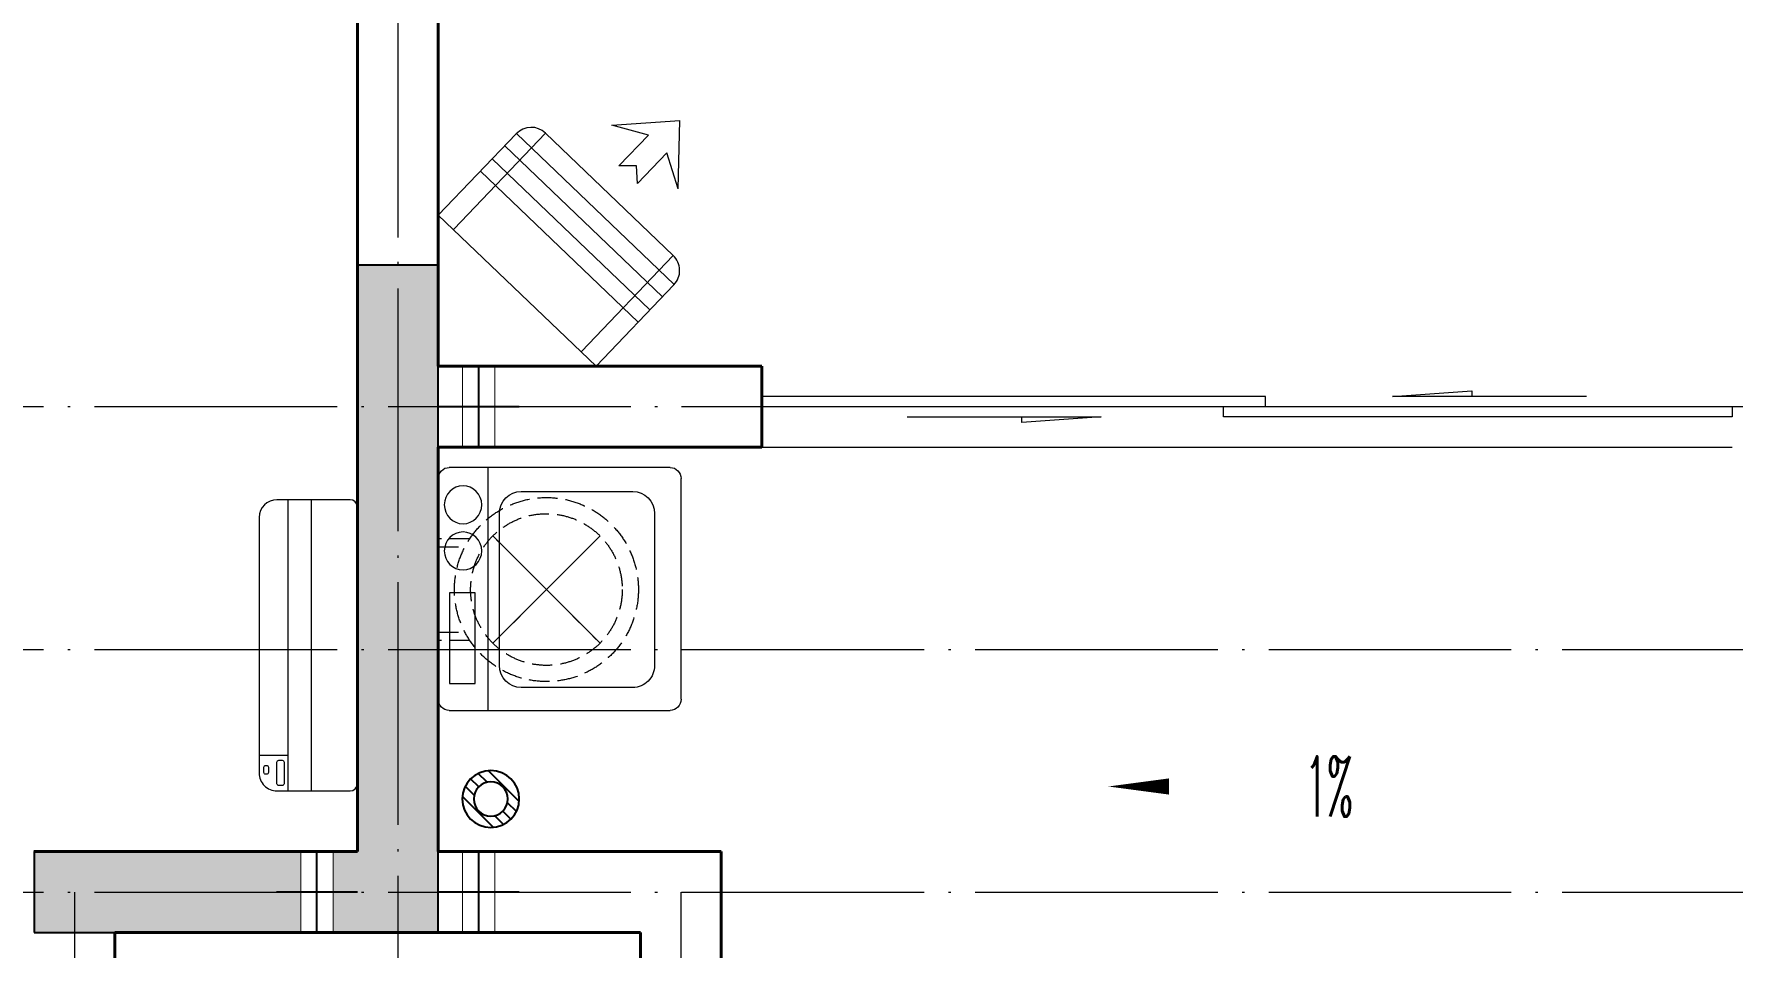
# Model space of a CAD drawing. Extents: x 27938 to 650306, y -92720 to 1524912.
# Drawn here: x 288117 to 292317, y 441996 to 444254 of the extents above; entities that cross this region are included whole.
import ezdxf

# ---------------------------------------------------------------- set-up
doc = ezdxf.new("R2010")
doc.units = 0
doc.header["$LTSCALE"] = 1000
doc.header["$MEASUREMENT"] = 0
for name, pattern in [('$1$DASH', [0.35, 0.25, -0.1]), ('DASH', [0.35, 0.25, -0.1]), ('DOTE', [2.42, 2, -0.2, 0.02, -0.2])]:
    doc.linetypes.add(name, pattern=pattern)
for name, color, linetype in [('COLUMN', 9, 'Continuous'), ('EQUIP_地漏', 7, 'Continuous'), ('机电标识类', 1, 'Continuous')]:
    doc.layers.add(name, color=color, linetype=linetype)
for name, color, linetype, lineweight in [('DOTE', 19, 'DOTE', 9), ('LVTRY', 1, 'Continuous', 13), ('PUB_HATCH', 8, 'Continuous', 9), ('WALL', 9, 'Continuous', 40), ('WINDOW', 8, 'Continuous', 15), ('平面-排水沟', 86, 'Continuous', 15), ('平面-空调室内机', 176, 'Continuous', 9), ('平面-空调预留孔', 173, 'Continuous', 15), ('空调', 76, 'Continuous', 13), ('粉刷', 251, 'Continuous', 9)]:
    doc.layers.add(name, color=color, linetype=linetype, lineweight=lineweight)
doc.styles.add('_TCH_DIM', font='SIMPLEX.shx', dxfattribs={"width": 0.6, "oblique": 10, "bigfont": 'hztxt.shx'})

# ---------------------------------------------------------------- blocks, each defined once
blk = doc.blocks.new('FGDGDRGSDGDG')
at = {"layer": 'DOTE', "linetype": 'DOTE', "ltscale": 0.3}
for p, q in [((507082.5, 523848.5), (507082.5, 513948.5)), ((488182.5, 517748.5), (546982.5, 517748.5)), ((488182.5, 517148.5), (546982.5, 517148.5)), ((488182.5, 516548.5), (546982.5, 516548.5)), ((506282.5, 516548.5), (506282.5, 515948.5)), ((507782.5, 516548.5), (507782.5, 515948.5))]:
    blk.add_line(p, q, dxfattribs=at)
blk = doc.blocks.new('gdfgdgdgr')
at = {"layer": 'PUB_HATCH'}
blk.add_hatch(color=256, dxfattribs=at).paths.add_polyline_path([(493277.6, 520713.9), (493277.6, 520513.9), (494277.6, 520513.9), (494277.6, 522163.9), (494077.6, 522163.9), (494077.6, 520713.9)])
at = {"layer": 'COLUMN', "color": 8}
for p, q in [((494277.6, 522163.9), (494077.6, 522163.9)), ((494077.6, 522163.9), (494077.6, 520713.9)), ((494277.6, 520513.9), (494277.6, 522163.9)), ((493277.6, 520713.9), (493277.6, 520513.9)), ((494077.6, 520713.9), (493277.6, 520713.9)), ((493277.6, 520513.9), (494277.6, 520513.9))]:
    blk.add_line(p, q, dxfattribs=at)
blk = doc.blocks.new('RECTANG')
at = {"color": 0}
for p, q in [((1, 1), (0, 1)), ((0, 1), (0, 0)), ((1, 0), (1, 1)), ((0, 0), (1, 0))]:
    blk.add_line(p, q, dxfattribs=at)
blk = doc.blocks.new('洗衣机')
at = {"layer": 'LVTRY', "color": 0}
for p, q in [((3791567.4, 243472.1), (3791021, 243472.1)), ((3791116.5, 243472.1), (3791116.5, 242871.5)), ((3790993.7, 243444.5), (3790993.7, 242899.1)), ((3791594.6, 242899.1), (3791594.6, 243444.5)), ((3791199, 243412.7), (3791474.9, 243412.7)), ((3791145.1, 242982.5), (3791145.1, 243358)), ((3791528.8, 243358), (3791528.8, 242982.5)), ((3791474.9, 242927.8), (3791199, 242927.8)), ((3791021, 242871.5), (3791567.4, 242871.5))]:
    blk.add_line(p, q, dxfattribs=at)
at = {"layer": 'LVTRY', "color": 0, "extrusion": (0, 0, -1)}
for centre, major_axis, start_param, end_param in [((3791021, 243444.5), (0, 27.6), -1.570796, 0), ((3791567.4, 243444.5), (0, 27.6), 0, 1.570796), ((3791055.1, 243379.8), (0, 46.9), 3.141593, 9.424778), ((3791199, 243358), (0, 54.7), 4.712389, 6.283185), ((3791474.9, 243358), (0, 54.7), 0, 1.570796), ((3791055.1, 243265.7), (0, 46.9), 3.141593, 9.424778), ((3791199, 242982.5), (0, 54.7), 3.141593, 4.712389), ((3791474.9, 242982.5), (0, 54.7), 1.570796, 3.141593), ((3791021, 242899.1), (0, 27.6), 3.141593, 4.712389), ((3791567.4, 242899.1), (0, 27.6), 1.570796, 3.141593)]:
    blk.add_ellipse(centre, major_axis=major_axis, ratio=0.986385, start_param=start_param, end_param=end_param, dxfattribs=at)
at = {"layer": 'LVTRY', "color": 8, "xscale": 63.25620569481588, "yscale": 224.5369532744355, "zscale": 64.12934308941763, "rotation": 180}
blk.add_blockref('RECTANG', (3791085.2, 243162.4), dxfattribs=at)
blk = doc.blocks.new('dnfhfn')
at = {"color": 0, "linetype": '$1$DASH', "ltscale": 0.2}
for p, q in [((101.9, 495, 0), (121.9, 495, 0)), ((101.9, 417.2, 0), (101.9, 495, 0)), ((121.9, 495, 0), (121.9, 429, 0)), ((353.1, 495, 0), (333.1, 495, 0)), ((333.1, 495, 0), (333.1, 429, 0)), ((353.1, 417.2, 0), (353.1, 495, 0))]:
    blk.add_line(p, q, dxfattribs=at)
at = {"color": 0, "linetype": '$1$DASH', "ltscale": 0.2, "elevation": 0}
for points in [[(94.9, 360.1), (94.9, 360.1), (360.1, 94.9), (360.1, 94.9)], [(360.1, 360.1), (94.9, 94.9), (94.9, 94.9), (360.1, 360.1)]]:
    blk.add_lwpolyline(points, close=True, dxfattribs=at)
at = {"color": 0, "linetype": '$1$DASH', "ltscale": 0.2}
for radius in [227.5, 187.5]:
    blk.add_circle((227.5, 227.5, 0), radius, dxfattribs=at)
blk = doc.blocks.new('dasdasf1sa2f31as32f')
at = {"color": 0}
for p, q in [((-116, 585.6), (43.3, 640.5)), ((82.7, 476.6), (43.3, 640.5)), ((-22.8, 585.5), (-116, 585.6)), ((-22.8, 585.5), (-73.4, 493.2)), ((32.4, 555.1), (-18.1, 462.9)), ((82.7, 476.6), (32.4, 555.1)), ((-473.5, 259.7), (-339.5, 504)), ((-269.8, 524.3), (-427.7, 236.5)), ((134.6, 245.5), (-338.8, 505.1)), ((-269.8, 524.3), (113.7, 314)), ((-31.3, 504.4), (-73.4, 493.2)), ((-18.1, 462.9), (-31.3, 504.4)), ((114.7, 208.4), (-359.1, 468.2)), ((92.6, 168.8), (-380.9, 428.5)), ((72.3, 131.9), (-401.1, 391.6)), ((113.7, 314), (-44.2, 26.2)), ((0, 0), (-473.5, 259.7)), ((134, 244.4), (0, 0))]:
    blk.add_line(p, q, dxfattribs=at)
for centre, start, end in [((-294.5, 479.4), 61.2593, 151.2593), ((89, 269), 331.2593, 61.2593)]:
    blk.add_arc(centre, 51.3, start, end, dxfattribs=at)
blk = doc.blocks.new('dongkong')
at = {"color": 0}
blk.add_wipeout([(-603756, 210771), (-603756, 210570.8), (-603836, 210570.8), (-603836, 210771)], dxfattribs=at)
at = {"layer": '机电标识类', "color": 0, "linetype": 'DASH', "ltscale": 400}
for p, q in [((-603796, 210771), (-603796, 210570.8)), ((-603896, 210670.7), (-603696, 210670.7))]:
    blk.add_line(p, q, dxfattribs=at)
at = {"layer": '空调', "color": 0, "linetype": 'DASH', "const_width": 2}
blk.add_lwpolyline([(-603756, 210771), (-603756, 210570.8), (-603836, 210570.8), (-603836, 210771)], close=True, dxfattribs=at)
blk = doc.blocks.new('A$C001338C2')
at = {"color": 0}
for p, q in [((845, 303.6), (55, 303.6)), ((109.1, 214.8), (109.1, 303.6)), ((0, 248.6), (0, 22)), ((900, 22), (900, 248.6)), ((22, 0), (878, 0))]:
    blk.add_line(p, q, dxfattribs=at)
at = {"color": 0, "lineweight": 5}
for p, q in [((900, 214.8), (0, 214.8)), ((900, 143.2), (0, 143.2))]:
    blk.add_line(p, q, dxfattribs=at)
at = {"color": 0}
for points in [[(73.1, 275), (56.8, 275, -0.414214), (51.3, 280.5), (51.3, 283.4, -0.414214), (56.8, 288.9), (73.1, 288.9, -0.414214), (78.6, 283.4), (78.6, 280.5, -0.414214)], [(89.2, 226.4), (22.2, 226.4, -0.414214), (16.7, 231.9), (16.7, 243.1, -0.414214), (22.2, 248.6), (89.2, 248.6, -0.414214), (94.7, 243.1), (94.7, 231.9, -0.414214)]]:
    blk.add_lwpolyline(points, format="xyb", close=True, dxfattribs=at)
for centre, radius, start, end in [((55, 248.6), 55, 90, 180), ((845, 248.6), 55, 360, 90), ((22, 22), 22, 180, 270), ((878, 22), 22, 270, 360)]:
    blk.add_arc(centre, radius, start, end, dxfattribs=at)
blk = doc.blocks.new('$DorLib2D$00000131')
at = {"color": 0, "linetype": 'Continuous'}
for p, q in [((0.15, 0.125), (0.2319, 0.1973)), ((0.2319, 0.1973), (0.2319, 0.125)), ((-0.5, 0.125), (-0.5, 0)), ((0.0192, 0.125), (-0.5, 0.125)), ((0.0192, 0), (0.0192, 0.125)), ((0.35, 0.125), (0.15, 0.125)), ((-0.5, 0), (0.0192, 0)), ((-0.024, 0), (0.5, 0)), ((-0.024, -0.125), (-0.024, 0)), ((0.5, 0), (0.5, -0.125)), ((-0.35, -0.125), (-0.15, -0.125)), ((-0.2319, -0.1973), (-0.2319, -0.125)), ((-0.15, -0.125), (-0.2319, -0.1973)), ((0.5, -0.125), (-0.024, -0.125))]:
    blk.add_line(p, q, dxfattribs=at)
blk = doc.blocks.new('$TwtSys$00000543')
for p, q in [((-140.4, -12.8), (12.8, 140.4)), ((18.7, 82.5), (62.6, 126.4)), ((59.8, 59.8), (99.7, 99.7)), ((-12.8, -140.4), (140.4, 12.8)), ((82.5, 18.7), (126.4, 62.6)), ((-126.4, -62.6), (-82.5, -18.7)), ((-99.7, -99.7), (-59.8, -59.8)), ((-62.6, -126.4), (-18.7, -82.5))]:
    blk.add_line(p, q)
for radius in [141, 84.6]:
    blk.add_circle((0, 0), radius)

msp = doc.modelspace()

# ---------------------------------------------------------------- linework, layer by layer
at = {"layer": 'WALL', "color": 8}
for p, q in [((288916.6, 446432.1), (288916.6, 443332.1)), ((289916.6, 443232.1), (289916.6, 443432.1)), ((289816.6, 442232.1), (289816.6, 441632.1)), ((288316.6, 442032.1), (288316.6, 441532.1)), ((289616.6, 442032.1), (289616.6, 441532.1))]:
    msp.add_line(p, q, dxfattribs=at)
at = {"layer": 'WINDOW'}
msp.add_line((289916.6, 443232.1), (292316.6, 443232.1), dxfattribs=at)
at = {"layer": '平面-排水沟', "color": 8}
msp.add_lwpolyline([(291195.4, 442393, 0, 0, 0), (290773.9, 442393, 0, 40, 0), (290923.9, 442393, 0, 0, 0)], format="xyseb", dxfattribs=at)

# ---------------------------------------------------------------- block references
msp.add_blockref('FGDGDRGSDGDG', (-218065.9, -74416.4))
at = {"color": 8}
msp.add_blockref('gdfgdgdgr', (-205160.8, -78481.8), dxfattribs=at)
at = {"layer": 'EQUIP_地漏', "xscale": 0.5, "yscale": -0.5, "zscale": 0.5, "rotation": 180}
msp.add_blockref('$TwtSys$00000543', (289246.6, 442362.1), dxfattribs=at)
at = {"layer": 'WINDOW', "xscale": 2400, "yscale": 200, "zscale": 2400}
msp.add_blockref('$DorLib2D$00000131', (291116.6, 443332.1), dxfattribs=at)
at = {"layer": '平面-空调预留孔', "color": 8}
for name, p, rotation in [('dasdasf1sa2f31as32f', (289506.8, 443432.1), 344.9999999966897), ('dnfhfn', (289611.7, 442652.4, 0), 90.00000000000001)]:
    msp.add_blockref(name, p, dxfattribs=dict(at, rotation=rotation))
at = {"layer": '平面-空调预留孔', "color": 8, "xscale": 0.800000000046565, "yscale": 0.800000000046565, "zscale": 0.800000000046565, "rotation": 90.00000023343017}
msp.add_blockref('A$C001338C2', (288916.5, 442382.1), dxfattribs=at)
at = {"layer": '粉刷', "color": 8}
msp.add_blockref('洗衣机', (-3501877.2, 199709.7), dxfattribs=at)

# ---------------------------------------------------------------- texts
at = {"layer": '平面-排水沟', "color": 8, "style": '_TCH_DIM', "width": 0.423529}
msp.add_text('1%', height=148.75, dxfattribs=at).set_placement((291260.5, 442318.6))

# ---------------------------------------------------------------- next in the draw order: block references
at = {"layer": '平面-空调室内机', "color": 8, "ltscale": 0.3, "xscale": -1, "rotation": 180}
for p in [(893012.7, 654002.8), (892612.6, 652802.9), (893012.7, 652802.9)]:
    msp.add_blockref('dongkong', p, dxfattribs=at)

# ---------------------------------------------------------------- next in the draw order: linework, layer by layer
at = {"layer": 'WALL', "color": 8}
for p, q in [((289116.6, 446532.1), (289116.6, 443432.1)), ((289916.6, 443432.1), (289116.6, 443432.1)), ((288916.6, 443332.1), (288916.6, 442232.1)), ((289116.6, 443232.1), (289916.6, 443232.1)), ((289116.6, 443232.1), (289116.6, 442232.1)), ((288116.6, 442232.1), (288916.6, 442232.1)), ((289116.6, 442232.1), (289816.6, 442232.1)), ((288316.6, 442032.1), (289016.6, 442032.1)), ((289016.6, 442032.1), (289616.6, 442032.1))]:
    msp.add_line(p, q, dxfattribs=at)

doc.saveas('drawing.dxf')
